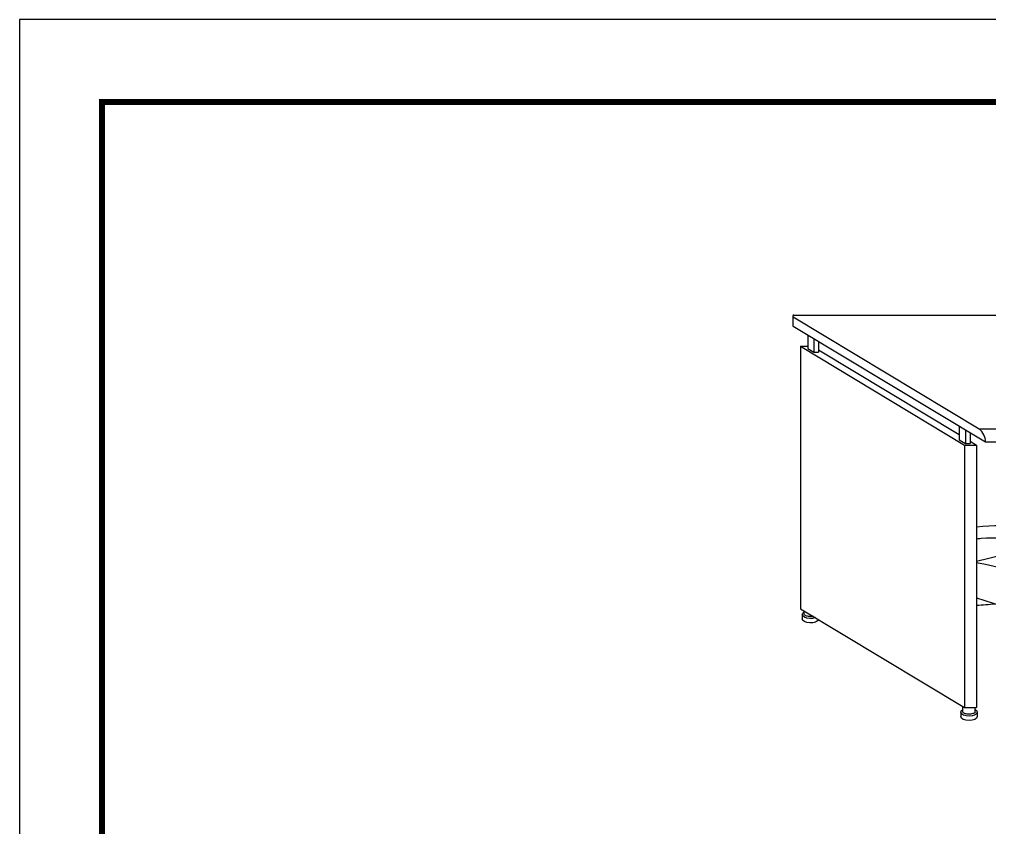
# Model space of a CAD drawing. Header units: millimetres. Extents: x 1282755 to 1285234, y -1758265 to -1757672.
# Drawn here: x 1282755.3 to 1283078.5, y -1757941.3 to -1757672.3 of the extents above; entities that cross this region are included whole.
import ezdxf

# ---------------------------------------------------------------- set-up
doc = ezdxf.new("R2010")
doc.units = ezdxf.units.MM
for name, color, linetype in [('EWire', 7, 'Continuous'), ('MR', 7, 'Continuous'), ('SHEET$0$BDR', 4, 'Continuous'), ('SHEET$0$sheet', 3, 'Continuous')]:
    doc.layers.add(name, color=color, linetype=linetype)

# ---------------------------------------------------------------- blocks, each defined once
blk = doc.blocks.new('SHEET$0$zw$653F')
at = {"layer": 'Defpoints', "color": 0}
blk.add_lwpolyline([(826.33, 0), (0, 0), (0, -593.1), (826.33, -593.1)], close=True, dxfattribs=at)
at = {"layer": 'SHEET$0$sheet', "const_width": 2}
blk.add_lwpolyline([(27.5, -27.5), (813.83, -27.5), (813.83, -579), (27.5, -579)], close=True, dxfattribs=at)
blk = doc.blocks.new('SHEET$0$미소건축시트')
blk.add_blockref('SHEET$0$zw$653F', (0, 593.1))
blk = doc.blocks.new('SHEET')
at = {"layer": 'SHEET$0$BDR', "xscale": 100, "yscale": 100, "zscale": 100}
blk.add_blockref('SHEET$0$미소건축시트', (1200122, -1758265), dxfattribs=at)
blk = doc.blocks.new('CCMS SET(구성도)')
at = {"layer": 'MR', "linetype": 'Continuous'}
for p, q in [((261714.11, 267121.09), (261714.11, 267115.44)), ((261714.41, 267120.56), (261830.06, 267050.98)), ((261714.73, 267121.71), (261842, 267121.71)), ((261714.41, 267114.91), (261834.05, 267042.93)), ((261723.44, 267109.47), (261723.44, 267100.99)), ((261727.21, 267107.21), (261727.21, 267098.72)), ((261719.01, 267102.33), (261820.97, 267040.99)), ((261719.01, 267102.33), (261723.44, 267102.33)), ((261719.01, 267102.33), (261719.01, 266939.21)), ((261723.44, 267100.99), (261727.21, 267098.72)), ((261730.14, 267105.45), (261730.14, 267098.72)), ((261730.14, 267100.14), (261817.69, 267047.47)), ((261727.21, 267098.72), (261730.14, 267098.72)), ((261817.69, 267052.78), (261817.69, 267044.29)), ((261821.45, 267050.51), (261821.45, 267042.03)), ((261824.38, 267048.75), (261824.38, 267042.03)), ((261830.06, 267050.98), (262002.17, 267050.98)), ((261817.69, 267044.29), (261821.45, 267042.03)), ((261820.97, 267040.99), (261828.46, 267040.99)), ((261820.97, 267040.99), (261820.97, 266877.87)), ((261821.45, 267042.03), (261824.38, 267042.03)), ((261824.38, 267043.44), (261828.46, 267040.99)), ((261828.46, 267040.99), (261828.46, 266877.87)), ((261834.05, 267042.93), (261954.6, 267042.93)), ((261719.01, 266939.21), (261820.97, 266877.87)), ((261721.24, 266935.67), (261721.24, 266937.87)), ((261720, 266935.67), (261720, 266932.91)), ((261819.91, 266874.97), (261819.91, 266878.51)), ((261820.97, 266877.87), (261828.46, 266877.87)), ((261827.54, 266874.97), (261827.54, 266877.87)), ((261818.67, 266874.97), (261818.67, 266872.21)), ((261828.78, 266874.97), (261828.78, 266872.21))]:
    blk.add_line(p, q, dxfattribs=at)
for centre, radius, start, end in [((261714.73, 267121.09), 0.621, 90, 238.96959), ((261714.73, 267115.44), 0.621, 180, 238.96959), ((261823.24, 267042.58), 10.82, 1.84892, 50.90823), ((261840.55, 266910.01), 80.75, 77.1056, 98.60931), ((261831.1, 266973.9), 8.9, 89.24971, 107.2724), ((261837.72, 266908.13), 74.96, 73.9245, 94.97804), ((261997.55, 266294.79), 694.69, 100.68246, 104.08807), ((261545.38, 265640.89), 1356.78, 74.1903, 77.95757), ((262671.68, 269573.96), 2759.96, 252.21065, 253.98954), ((261770.4, 267701.78), 762.61, 274.36592, 275.22422)]:
    blk.add_arc(centre, radius, start, end, dxfattribs=at)
at = {"layer": 'MR', "linetype": 'Continuous', "extrusion": (0, 0, -1)}
for centre, major_axis, start_param, end_param in [((261725.05, 266935.67), (5.06, 0), 0.905747, 3.857857), ((261725.05, 266932.91), (-5.06, 0), 3.279699, 6.283185), ((261823.73, 266874.97), (5.06, 0), -0.716264, 3.857857), ((261823.73, 266872.21), (-5.06, 0), 3.141593, 6.283185)]:
    blk.add_ellipse(centre, major_axis=major_axis, ratio=0.49554, start_param=start_param, end_param=end_param, dxfattribs=at)
at = {"layer": 'MR', "linetype": 'Continuous'}
for points in [[(261721.24, 266935.67), (261721.24, 266935.67), (261721.24, 266935.67), (261721.24, 266935.67)], [(261819.91, 266874.97), (261819.91, 266874.97), (261819.91, 266874.97), (261819.91, 266874.97)], [(261827.54, 266874.97), (261827.54, 266874.97), (261827.54, 266874.97), (261827.54, 266874.97)]]:
    blk.add_open_spline(points, degree=3, dxfattribs=at)
for points, knots in [([(261726.73, 266934.57), (261726.58, 266934.54), (261726.43, 266934.51), (261725.5, 266934.38), (261724.65, 266934.38), (261723.1, 266934.59), (261722.41, 266934.81), (261721.65, 266935.21), (261721.45, 266935.37), (261721.27, 266935.59), (261721.25, 266935.64), (261721.24, 266935.67), (261721.24, 266935.67), (261721.24, 266935.67)], [1.181563, 1.181563, 1.181563, 1.181563, 1.291019, 1.291019, 1.839939, 1.839939, 2.388858, 2.388858, 2.732288, 2.732288, 3.01071, 3.01071, 3.119933, 3.119933, 3.119933, 3.119933]), ([(261827.54, 266874.97), (261827.54, 266874.97), (261827.54, 266874.96), (261827.49, 266874.86), (261827.43, 266874.78), (261827.22, 266874.59), (261827.06, 266874.48), (261826.4, 266874.12), (261825.72, 266873.9), (261824.18, 266873.68), (261823.32, 266873.68), (261821.78, 266873.89), (261821.08, 266874.11), (261820.33, 266874.51), (261820.13, 266874.67), (261819.94, 266874.88), (261819.92, 266874.94), (261819.91, 266874.97), (261819.91, 266874.97), (261819.91, 266874.97)], [0.021614, 0.021614, 0.021614, 0.021614, 0.261776, 0.261776, 0.501938, 0.501938, 0.7421, 0.7421, 1.291019, 1.291019, 1.839939, 1.839939, 2.388858, 2.388858, 2.732288, 2.732288, 3.01071, 3.01071, 3.119933, 3.119933, 3.119933, 3.119933])]:
    blk.add_open_spline(points, degree=3, knots=knots, dxfattribs=at)

msp = doc.modelspace()

# ---------------------------------------------------------------- block references
at = {"xscale": 0.01, "yscale": 0.01, "zscale": 0.01}
msp.add_blockref('SHEET', (1270754.09, -1740682.7), dxfattribs=at)
at = {"layer": 'EWire', "xscale": 0.5357389644200632, "yscale": 0.5357389644200632, "zscale": 0.5357389644200632}
msp.add_blockref('CCMS SET(구성도)', (1142802.5, -1900878.22), dxfattribs=at)

doc.saveas('drawing.dxf')
